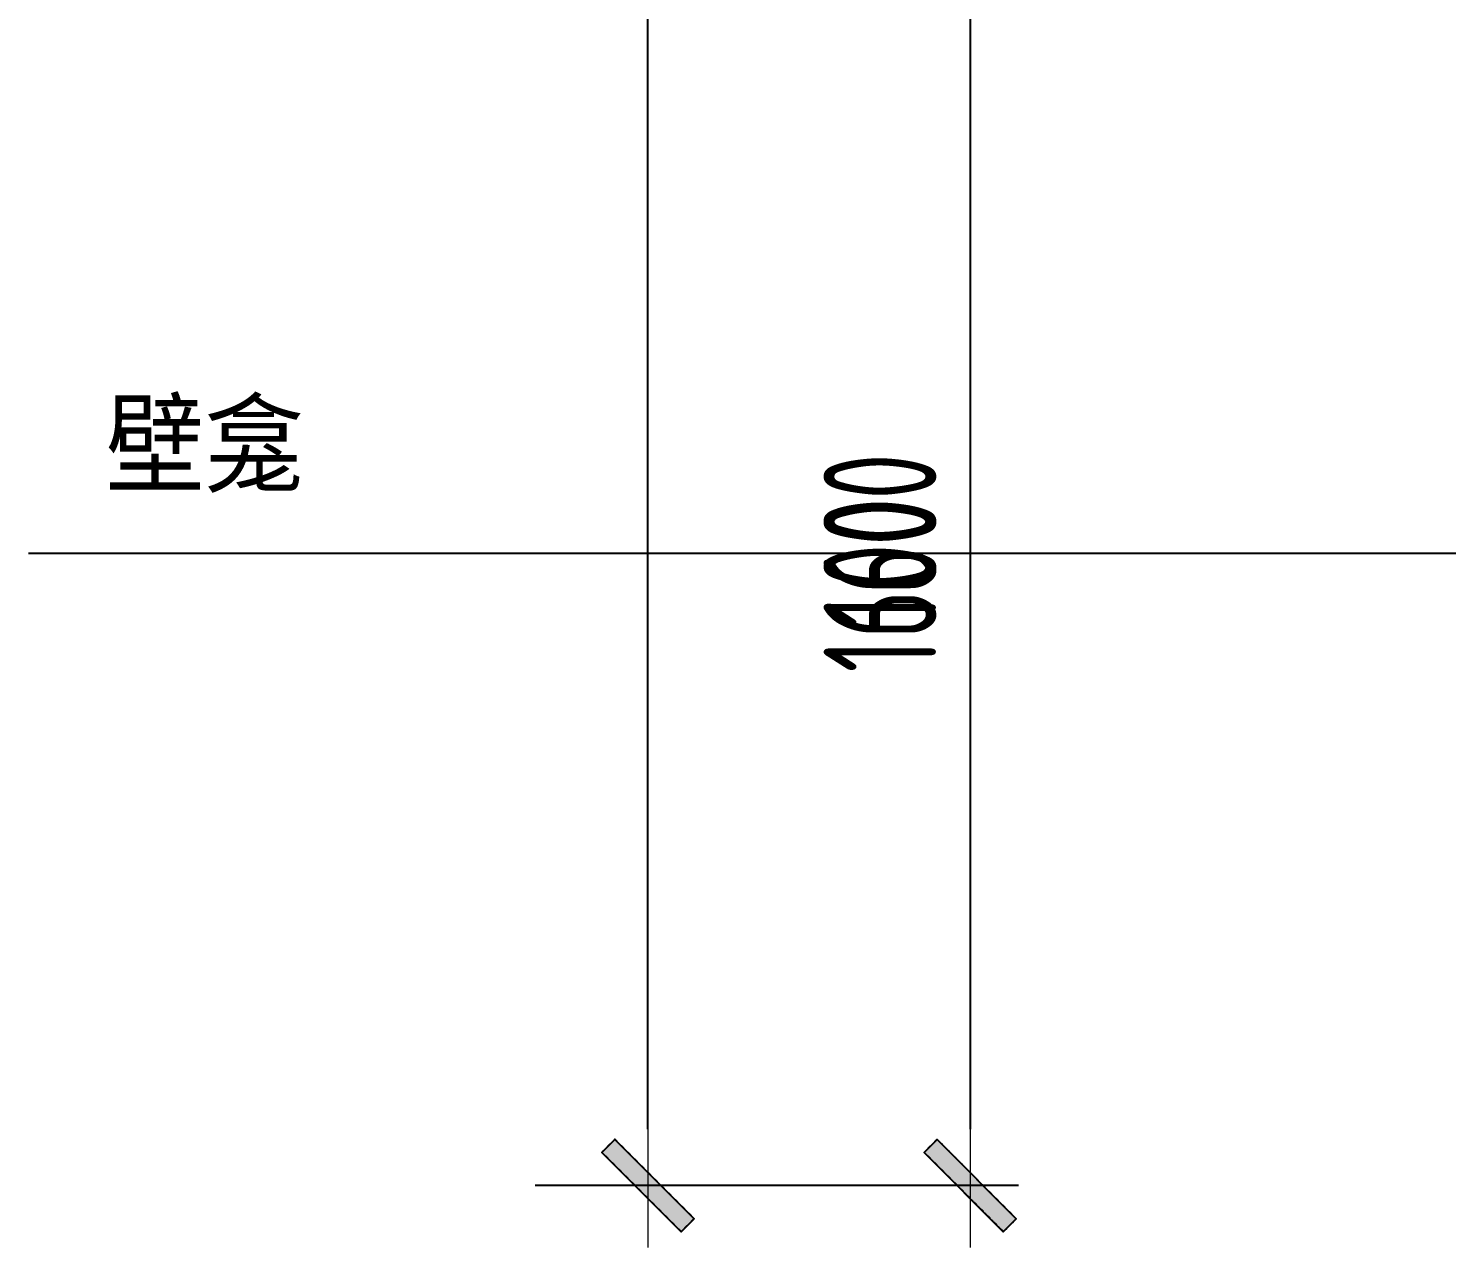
# Model space of a CAD drawing. Header units: millimetres. Extents: x -23568 to 99064, y -162914 to -58422.
# Drawn here: x 14115 to 15876, y -67748 to -66235 of the extents above; entities that cross this region are included whole.
import ezdxf

# ---------------------------------------------------------------- set-up
doc = ezdxf.new("R2010")
doc.units = ezdxf.units.MM
doc.header["$LTSCALE"] = 0.01
doc.linetypes.add('ACAD_ISO03W100', pattern=[30, 12, -18])
doc.layers.add('Q◆【 新建墙体填充】', color=51, linetype='Continuous', lineweight=0)
doc.layers.add('RC-FUN【家具参考线】', color=250, linetype='ACAD_ISO03W100')
doc.layers.add('WALL-【原始墙体】', color=6, linetype='Continuous')
doc.styles.add('CCD_DIM', font='ARCHS.SHX', dxfattribs={"width": 0.7})
doc.styles.add('宋体', font='')
doc.styles.get('宋体').set_extended_font_data('SimSun')
doc.dimstyles.new('尺寸标注1：60', dxfattribs={"dimscale": 60, "dimtxt": 2, "dimasz": 1, "dimexe": 2, "dimexo": 2, "dimgap": 0.6, "dimtad": 1, "dimdec": 0, "dimdsep": 46, "dimtxsty": '宋体', "dimblk": 'WS-cj', "dimcen": 1, "dimclrd": 44, "dimclre": 44, "dimclrt": 2, "dimadec": 0, "dimazin": 2, "dimtfac": 1, "dimtdec": 4, "dimtix": 1, "dimtmove": 2, "dimatfit": 3, "dimldrblk": 'CCD_Leader_Arrow', "dimfxl": 0, "dimtolj": 1, "dimarcsym": 0})
doc.dimstyles.new('鹿白1：70', dxfattribs={"dimscale": 70, "dimtxt": 2, "dimasz": 1, "dimexe": 2, "dimexo": 2, "dimgap": 0.6, "dimtad": 1, "dimdec": 0, "dimrnd": 5, "dimdsep": 46, "dimtxsty": 'CCD_DIM', "dimblk": 'WS-cj', "dimcen": 1, "dimclrd": 44, "dimclre": 44, "dimclrt": 2, "dimadec": 0, "dimazin": 2, "dimtfac": 1, "dimtdec": 0, "dimtix": 1, "dimtmove": 2, "dimatfit": 3, "dimldrblk": 'CCD_Leader_Arrow', "dimfxl": 0, "dimtolj": 1, "dimarcsym": 0})

# ---------------------------------------------------------------- blocks, each defined once
blk = doc.blocks.new('WS-cj')
blk.add_hatch(color=2).paths.add_polyline_path([(0.588, 0.818), (-0.818, -0.588), (-0.588, -0.818), (0.818, 0.588)])
at = {"color": 2, "linetype": 'ByBlock', "lineweight": 0}
for p, q in [((-1.1, 0), (0, 0)), ((0, 0), (1.1, 0))]:
    blk.add_line(p, q, dxfattribs=at)
at = {"color": 2}
blk.add_lwpolyline([(0.588, 0.818), (-0.818, -0.588), (-0.588, -0.818), (0.818, 0.588)], close=True, dxfattribs=at)
blk = doc.blocks.new('*D260')
at = {"layer": 'Defpoints', "color": 0, "transparency": 16777216}
for p in [(15484.3, -66070.6), (15284.3, -67670.6), (15484.3, -67670.6)]:
    blk.add_point(p, dxfattribs=at)
at = {"layer": 'WALL-【原始墙体】', "color": 44, "lineweight": -2, "transparency": 16777216}
for p, q in [((15344.3, -66070.6), (15144.3, -66070.6)), ((15284.3, -66140.6), (15284.3, -67600.6)), ((15344.3, -67670.6), (15144.3, -67670.6))]:
    blk.add_line(p, q, dxfattribs=at)
at = {"layer": 'WALL-【原始墙体】', "color": 44, "lineweight": -2, "transparency": 16777216, "xscale": 70, "yscale": 70, "zscale": 70}
for p, rotation in [((15284.3, -66070.6), 90), ((15284.3, -67670.6), 270)]:
    blk.add_blockref('WS-cj', p, dxfattribs=dict(at, rotation=rotation))
at = {"layer": 'WALL-【原始墙体】', "color": 2, "transparency": 16777216, "insert": (15172.3, -66870.6), "char_height": 140, "attachment_point": 5, "rotation": 90, "style": 'CCD_DIM'}
blk.add_mtext('\\A1;1600', dxfattribs=at)
blk = doc.blocks.new('CCD_Leader_Arrow')
at = {"color": 50, "linetype": 'ByBlock'}
blk.add_line((0, 0), (-1, 0), dxfattribs=at)
for points in [[(-0.859, 0.668), (-0.597, 0.852), (-0.24, 0), (0, 0)], [(-0.859, -0.668), (-0.597, -0.852), (-0.24, 0), (0, 0)]]:
    blk.add_solid(points, dxfattribs=at)
blk = doc.blocks.new('*D261')
at = {"layer": 'Defpoints', "color": 0, "transparency": 16777216}
for p in [(14884.3, -60155.6), (15484.3, -60155.6), (15484.3, -67670.6)]:
    blk.add_point(p, dxfattribs=at)
at = {"layer": 'WALL-【原始墙体】', "color": 44, "lineweight": -2, "transparency": 16777216}
for p, q in [((15234.3, -60155.6), (14744.3, -60155.6)), ((14884.3, -67600.6), (14884.3, -60225.6)), ((15234.3, -67670.6), (14744.3, -67670.6))]:
    blk.add_line(p, q, dxfattribs=at)
at = {"layer": 'WALL-【原始墙体】', "color": 44, "lineweight": -2, "transparency": 16777216, "xscale": 70, "yscale": 70, "zscale": 70}
for p, rotation in [((14884.3, -60155.6), 90), ((14884.3, -67670.6), 270)]:
    blk.add_blockref('WS-cj', p, dxfattribs=dict(at, rotation=rotation))
at = {"layer": 'WALL-【原始墙体】', "color": 2, "transparency": 16777216, "insert": (14769.4, -63913.1), "char_height": 140, "attachment_point": 5, "rotation": 90, "style": 'CCD_DIM'}
blk.add_mtext('\\A1;7515', dxfattribs=at)
blk = doc.blocks.new('FFF')
at = {"layer": 'RC-FUN【家具参考线】'}
for points in [[(124647, -341340.4), (124548.6, -341242), (124532.5, -341258.1), (124630.9, -341356.5)], [(125047, -341340.4), (124948.6, -341242), (124932.5, -341258.1), (125030.9, -341356.5)]]:
    blk.add_hatch(color=250, dxfattribs=at).paths.add_polyline_path(points)
at = {"layer": 'RC-FUN【家具参考线】', "color": 250}
for p, q in [((124589.7, -341229.3), (124589.7, -333854.3)), ((124989.7, -339769.3), (124989.7, -341229.3)), ((124939.7, -341299.3), (124449.7, -341299.3)), ((125049.7, -341299.3), (124849.7, -341299.3))]:
    blk.add_line(p, q, dxfattribs=at)
at = {"layer": 'RC-FUN【家具参考线】', "color": 250, "linetype": 'ByBlock', "lineweight": 0}
for p, q in [((124589.7, -341222.3), (124589.7, -341299.3)), ((124989.7, -341222.3), (124989.7, -341299.3)), ((124589.7, -341299.3), (124589.7, -341376.3)), ((124989.7, -341299.3), (124989.7, -341376.3))]:
    blk.add_line(p, q, dxfattribs=at)
at = {"layer": 'RC-FUN【家具参考线】', "color": 250}
for points in [[(124647, -341340.4), (124548.6, -341242), (124532.5, -341258.1), (124630.9, -341356.5)], [(125047, -341340.4), (124948.6, -341242), (124932.5, -341258.1), (125030.9, -341356.5)]]:
    blk.add_lwpolyline(points, close=True, dxfattribs=at)
at = {"layer": 'RC-FUN【家具参考线】', "color": 250, "style": 'CCD_DIM', "width": 0.7}
blk.add_text('1600', height=140, rotation=90, dxfattribs=at).set_placement((124947.7, -340662.6))

msp = doc.modelspace()

# ---------------------------------------------------------------- block references
msp.add_blockref('FFF', (-109705.4, 273628.7))

# ---------------------------------------------------------------- texts
at = {"layer": 'Q◆【 新建墙体填充】', "style": '宋体', "width": 0.9}
msp.add_text('壁龛', height=100, dxfattribs=at).set_placement((14211, -66800.1))

# ---------------------------------------------------------------- dimensions: what is measured, and where the dimension line sits
at = {"layer": 'WALL-【原始墙体】'}
for base, p1, p2, picture, middle in [((14884.3, -60155.6), (15484.3, -67670.6), (15484.3, -60155.6), '*D261', (14769.4, -63913.1)), ((15284.3, -67670.6), (15484.3, -66070.6), (15484.3, -67670.6), '*D260', (15172.3, -66870.6))]:
    dim = msp.add_linear_dim(base=base, p1=p1, p2=p2, angle=90, dimstyle='鹿白1：70', dxfattribs=at)
    dim.commit()
    dim.dimension.update_dxf_attribs({"geometry": picture, "text_midpoint": middle})

# ---------------------------------------------------------------- leaders
at = {"layer": 'Q◆【 新建墙体填充】'}
msp.add_leader([(17691.9, -65685.2), (17116.1, -66886.4), (14115.1, -66886.4)], dimstyle='尺寸标注1：60', dxfattribs=at)

doc.saveas('drawing.dxf')
